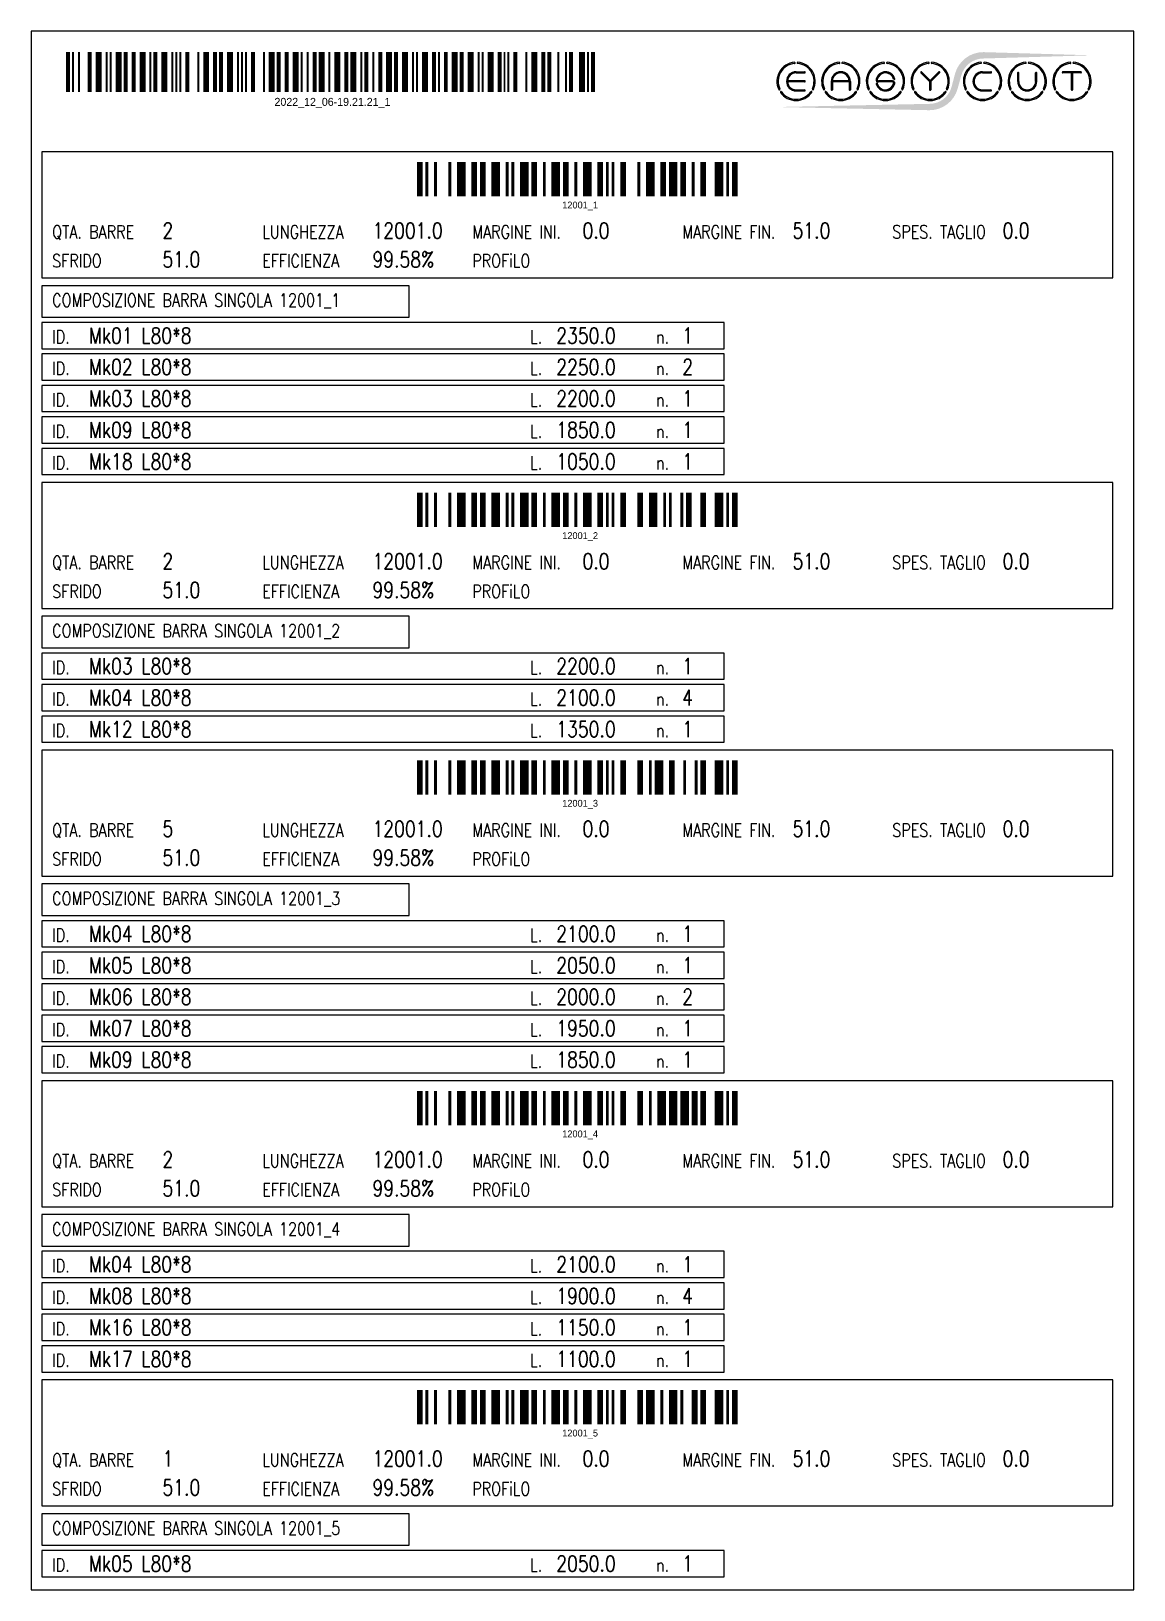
# Model space of a CAD drawing. Header units: millimetres. Extents: x -56 to 421004, y -1 to 91234.
# Drawn here: x 408830 to 421004, y 73720 to 90939 of the extents above; entities that cross this region are included whole.
import ezdxf
from ezdxf.enums import TextEntityAlignment as Align

# ---------------------------------------------------------------- set-up
doc = ezdxf.new("R2010")
doc.units = ezdxf.units.MM
doc.styles.add('EasyCutStyle', font='romans.shx', dxfattribs={"width": 0.8})

# ---------------------------------------------------------------- blocks, each defined once
blk = doc.blocks.new('Logo')
h = blk.add_hatch(color=256)
h.set_gradient(color1=(255, 0, 0), color2=(255, 255, 0), tint=1)
h.paths.add_polyline_path([(20.5, 4.4, -0.339454), (37.1, 17.2), (118.6, 19.6), (37.1, 22, 0.339454), (15.8, 5.7), (13.2, -4.2, -0.339454), (-3.4, -16.9), (-118.2, -19.3), (-3.4, -21.7, 0.339454), (17.8, -5.4)])
for color, points in [(140, [(-115.9, -5.7, -1), (-116.7, -6.1, -0.520567), (-104.9, 14.3, -1), (-104.9, 13.5, 0.520567)]), (140, [(-91.4, -5.7, 1), (-90.6, -6.1, 0.520567), (-102.4, 14.3, 0.916853), (-102.6, 13.5, 0.043377), (-102.5, 13.5, -0.520567)]), (140, [(-82.3, -5.7, -1), (-83.1, -6.1, -0.520567), (-71.3, 14.3, -1), (-71.3, 13.5, 0.520567)]), (140, [(-57.8, -5.7, 1), (-57, -6.1, 0.520567), (-68.8, 14.3, 1), (-68.9, 13.5, -0.520567)]), (140, [(-48.7, -5.7, -1), (-49.5, -6.1, -0.520567), (-37.7, 14.3, -1), (-37.7, 13.5, 0.520567)]), (140, [(-24.2, -5.7, 1), (-23.4, -6.1, 0.520567), (-35.2, 14.3, 1), (-35.3, 13.5, -0.520567)]), (140, [(-15.1, -5.7, -1), (-15.9, -6.1, -0.520567), (-4.1, 14.3, -1), (-4.1, 13.5, 0.520567)]), (140, [(9.4, -5.7, 1), (10.2, -6.1, 0.520567), (-1.6, 14.3, 1), (-1.7, 13.5, -0.520567)]), (140, [(24.2, -5.7, -1), (23.4, -6.1, -0.520567), (35.2, 14.3, -1), (35.3, 13.5, 0.520567)]), (140, [(48.7, -5.7, 1), (49.5, -6.1, 0.520567), (37.7, 14.3, 1), (37.7, 13.5, -0.520567)]), (140, [(57.8, -5.7, -1), (57, -6.1, -0.520567), (68.8, 14.3, -1), (68.9, 13.5, 0.520567)]), (140, [(82.3, -5.7, 1), (83.1, -6.1, 0.520567), (71.3, 14.3, 1), (71.3, 13.5, -0.520567)]), (140, [(91.4, -5.7, -1), (90.6, -6.1, -0.520567), (102.4, 14.3, -1), (102.5, 13.5, 0.520567)]), (140, [(115.9, -5.7, 1), (116.7, -6.1, 0.520567), (104.9, 14.3, 1), (104.9, 13.5, -0.520567)]), (256, [(-97.3, 0.4), (-110, 0.4, -0.394366), (-103.7, 6.3), (-97.3, 6.3, 1), (-97.3, 7.2), (-103.7, 7.2, 1), (-103.7, -7.2), (-97.3, -7.2, 1), (-97.3, -6.3), (-103.7, -6.3, -0.394366), (-110, -0.4), (-97.3, -0.4, 1)]), (256, [(-31.2, -0.4, -0.486114), (-30.3, -1.5, -0.776377), (-42.6, -1.6, 1), (-43.4, -1.9, 0.776377), (-29.5, -1.7, 0.486114), (-31.2, 0.4), (-41.8, 0.4, -0.486114), (-42.6, 1.5, -0.776377), (-30.4, 1.6, 1), (-29.5, 1.9, 0.776377), (-43.5, 1.7, 0.486114), (-41.8, -0.4)]), (256, [(-9.3, 7.1, 1), (-10, 6.5), (-3.3, -0.2), (-3.3, -6.3, 1), (-2.4, -6.3), (-2.4, -0.2), (4.2, 6.5, 1), (3.6, 7.1), (-2.9, 0.6)]), (256, [(36.5, -7.2), (42.8, -7.2, 1), (42.8, -6.3), (36.5, -6.3, -1), (36.5, 6.3), (42.8, 6.3, 1), (42.8, 7.2), (36.5, 7.2, 1)]), (256, [(63.7, 0), (63.7, 6.3, 1), (62.9, 6.3), (62.9, 0, 1), (77.3, 0), (77.3, 6.3, 1), (76.4, 6.3), (76.4, 0, -1)]), (256, [(96.9, 7.2, 1), (96.9, 6.3), (103.2, 6.3), (103.2, -6.3, 1), (104.1, -6.3), (104.1, 6.3), (110.4, 6.3, 1), (110.4, 7.2)]), (140, [(-91.9, -8.3, 1), (-92.6, -7.8, -0.520567), (-114.8, -7.8, 1), (-115.5, -8.3, 0.520567)]), (140, [(-58.3, -8.3, 1), (-59, -7.8, -0.520567), (-81.2, -7.8, 1), (-81.9, -8.3, 0.520567)]), (140, [(-24.7, -8.3, 1), (-25.4, -7.8, -0.520567), (-47.6, -7.8, 1), (-48.3, -8.3, 0.520567)]), (140, [(8.9, -8.3, 1), (8.2, -7.8, -0.520567), (-14, -7.8, 1), (-14.7, -8.3, 0.520567)]), (140, [(48.3, -8.3, 1), (47.6, -7.8, -0.520567), (25.4, -7.8, 1), (24.7, -8.3, 0.520567)]), (140, [(81.9, -8.3, 1), (81.2, -7.8, -0.520567), (59, -7.8, 1), (58.3, -8.3, 0.520567)]), (140, [(115.5, -8.3, 1), (114.8, -7.8, -0.520567), (92.6, -7.8, 1), (91.9, -8.3, 0.520567)])]:
    blk.add_hatch(color=color).paths.add_polyline_path(points)
h = blk.add_hatch(color=256)
h.paths.add_polyline_path([(-63.7, -0.4), (-63.7, -6.3, 1), (-62.9, -6.3), (-62.9, 0, 1), (-77.3, 0), (-77.3, -6.3, 1), (-76.4, -6.3), (-76.4, -0.4)])
h.paths.add_polyline_path([(-76.4, 0.4, -0.933992), (-63.8, 0.4)], flags=16)
for p, q in [((-97.3, 0.4), (-110, 0.4)), ((-103.7, 7.2), (-97.3, 7.2)), ((-103.7, 6.3), (-97.3, 6.3)), ((-77.3, 0), (-77.3, -6.3)), ((-63.8, 0.4), (-76.4, 0.4)), ((-62.9, 0), (-62.9, -6.3)), ((-31.2, 0.4), (-41.8, 0.4)), ((-3.3, -0.2), (-10, 6.5)), ((-2.9, 0.6), (-9.3, 7.1)), ((-2.9, 0.6), (3.6, 7.1)), ((-2.4, -0.2), (4.2, 6.5)), ((36.5, 7.2), (42.8, 7.2)), ((36.5, 6.3), (42.8, 6.3)), ((62.9, 0), (62.9, 6.3)), ((63.7, 0), (63.7, 6.3)), ((76.4, 0), (76.4, 6.3)), ((77.3, 0), (77.3, 6.3)), ((110.4, 7.2), (96.9, 7.2)), ((103.2, 6.3), (96.9, 6.3)), ((103.2, 6.3), (103.2, -6.3)), ((104.1, 6.3), (104.1, -6.3)), ((110.4, 6.3), (104.1, 6.3)), ((-97.3, -0.4), (-110, -0.4)), ((-103.7, -6.3), (-97.3, -6.3)), ((-103.7, -7.2), (-97.3, -7.2)), ((-76.4, -0.4), (-76.4, -6.3)), ((-63.7, -0.4), (-76.4, -0.4)), ((-63.7, -0.4), (-63.7, -6.3)), ((-31.2, -0.4), (-41.8, -0.4)), ((-3.3, -0.2), (-3.3, -6.3)), ((-2.4, -0.2), (-2.4, -6.3)), ((36.5, -6.3), (42.8, -6.3)), ((36.5, -7.2), (42.8, -7.2))]:
    blk.add_line(p, q)
at = {"color": 140}
for centre, radius, start, end in [((-103.7, 0), 14.4, 95, 205), ((-103.7, 0), 13.5, 95, 205), ((-104.9, 13.9), 0.432, 275, 95), ((-102.5, 13.9), 0.432, 85, 265), ((-103.7, 0), 13.5, 335, 85), ((-103.7, 0), 14.4, 335, 85), ((-70.1, 0), 14.4, 95, 205), ((-70.1, 0), 13.5, 95, 205), ((-71.3, 13.9), 0.432, 275, 95), ((-68.9, 13.9), 0.432, 85, 265), ((-70.1, 0), 13.5, 335, 85), ((-70.1, 0), 14.4, 335, 85), ((-36.5, 0), 14.4, 95, 205), ((-36.5, 0), 13.5, 95, 205), ((-37.7, 13.9), 0.432, 275, 95), ((-35.3, 13.9), 0.432, 85, 265), ((-36.5, 0), 13.5, 335, 85), ((-36.5, 0), 14.4, 335, 85), ((-2.9, 0), 14.4, 95, 205), ((-2.9, 0), 13.5, 95, 205), ((-4.1, 13.9), 0.432, 275, 95), ((-1.7, 13.9), 0.432, 85, 265), ((-2.9, 0), 13.5, 335, 85), ((-2.9, 0), 14.4, 335, 85), ((36.5, 0), 14.4, 95, 205), ((36.5, 0), 13.5, 95, 205), ((35.3, 13.9), 0.432, 275, 95), ((37.7, 13.9), 0.432, 85, 265), ((36.5, 0), 14.4, 335, 85), ((36.5, 0), 13.5, 335, 85), ((70.1, 0), 14.4, 95, 205), ((70.1, 0), 13.5, 95, 205), ((68.9, 13.9), 0.432, 275, 95), ((71.3, 13.9), 0.432, 85, 265), ((70.1, 0), 14.4, 335, 85), ((70.1, 0), 13.5, 335, 85), ((103.7, 0), 14.4, 95, 205), ((103.7, 0), 13.5, 95, 205), ((102.5, 13.9), 0.432, 275, 95), ((104.9, 13.9), 0.432, 85, 265), ((103.7, 0), 14.4, 335, 85), ((103.7, 0), 13.5, 335, 85), ((-116.3, -5.9), 0.432, 205, 25), ((-115.1, -8), 0.432, 35, 215), ((-103.7, 0), 14.4, 215, 325), ((-103.7, 0), 13.5, 215, 325), ((-92.2, -8), 0.432, 325, 145), ((-91, -5.9), 0.432, 155, 335), ((-82.7, -5.9), 0.432, 205, 25), ((-81.5, -8), 0.432, 35, 215), ((-70.1, 0), 14.4, 215, 325), ((-70.1, 0), 13.5, 215, 325), ((-58.6, -8), 0.432, 325, 145), ((-57.4, -5.9), 0.432, 155, 335), ((-49.1, -5.9), 0.432, 205, 25), ((-47.9, -8), 0.432, 35, 215), ((-36.5, 0), 14.4, 215, 325), ((-36.5, 0), 13.5, 215, 325), ((-25, -8), 0.432, 325, 145), ((-23.8, -5.9), 0.432, 155, 335), ((-15.5, -5.9), 0.432, 205, 25), ((-14.3, -8), 0.432, 35, 215), ((-2.9, 0), 14.4, 215, 325), ((-2.9, 0), 13.5, 215, 325), ((8.6, -8), 0.432, 325, 145), ((9.8, -5.9), 0.432, 155, 335), ((23.8, -5.9), 0.432, 205, 25), ((25, -8), 0.432, 35, 215), ((36.5, 0), 14.4, 215, 325), ((36.5, 0), 13.5, 215, 325), ((47.9, -8), 0.432, 325, 145), ((49.1, -5.9), 0.432, 155, 335), ((57.4, -5.9), 0.432, 205, 25), ((58.6, -8), 0.432, 35, 215), ((70.1, 0), 14.4, 215, 325), ((70.1, 0), 13.5, 215, 325), ((81.5, -8), 0.432, 325, 145), ((82.7, -5.9), 0.432, 155, 335), ((91, -5.9), 0.432, 205, 25), ((92.2, -8), 0.432, 35, 215), ((103.7, 0), 14.4, 215, 325), ((103.7, 0), 13.5, 215, 325), ((115.1, -8), 0.432, 325, 145), ((116.3, -5.9), 0.432, 155, 335)]:
    blk.add_arc(centre, radius, start, end, dxfattribs=at)
for centre, radius, start, end in [((-103.7, 0), 7.2, 90, 270), ((-103.7, 0), 6.34, 90, 176.0904), ((-97.3, 6.8), 0.432, 270, 90), ((-97.3, 0), 0.432, 270, 90), ((-70.1, 0), 7.2, 0, 180), ((-70.1, 0), 6.34, 3.9096, 176.0904), ((-36.5, 0), 7.2, 15, 166.2998), ((-41.8, 1.3), 1.73, 166.2998, 270), ((-41.8, 1.3), 0.864, 166.2998, 270), ((-36.5, 0), 6.34, 15, 166.2998), ((-31.2, -1.3), 1.73, 346.2998, 90), ((-29.9, 1.8), 0.432, 195, 15), ((-9.6, 6.8), 0.432, 45, 225), ((3.9, 6.8), 0.432, 315, 135), ((36.5, 0), 7.2, 90, 270), ((36.5, 0), 6.34, 90, 270), ((42.8, 6.8), 0.432, 270, 90), ((63.3, 6.3), 0.432, 0, 180), ((70.1, 0), 7.2, 180, 0), ((70.1, 0), 6.34, 180, 0), ((76.8, 6.3), 0.432, 0, 180), ((96.9, 6.8), 0.432, 90, 270), ((110.4, 6.8), 0.432, 270, 90), ((-103.7, 0), 6.34, 183.9096, 270), ((-97.3, -6.8), 0.432, 270, 90), ((-76.8, -6.3), 0.432, 180, 0), ((-63.3, -6.3), 0.432, 180, 0), ((-43, -1.8), 0.432, 15, 195), ((-36.5, 0), 7.2, 195, 346.2998), ((-36.5, 0), 6.34, 195, 346.2998), ((-31.2, -1.3), 0.864, 346.2998, 90), ((-2.9, -6.3), 0.432, 180, 0), ((42.8, -6.8), 0.432, 270, 90), ((103.7, -6.3), 0.432, 180, 0)]:
    blk.add_arc(centre, radius, start, end)
blk = doc.blocks.new('BARCODE128_2022_12_06-19.21.21_1')
at = {"linetype": 'Continuous'}
for points, const_width in [([(1, 0), (1, 20)], 2), ([(3.5, 0), (3.5, 20)], 1), ([(6.5, 0), (6.5, 20)], 1), ([(12, 0), (12, 20)], 2), ([(16.5, 0), (16.5, 20)], 3), ([(20.5, 0), (20.5, 20)], 1), ([(22.5, 0), (22.5, 20)], 1), ([(26.5, 0), (26.5, 20)], 3), ([(30, 0), (30, 20)], 2), ([(34, 0), (34, 20)], 2), ([(38.5, 0), (38.5, 20)], 3), ([(42.5, 0), (42.5, 20)], 1), ([(45, 0), (45, 20)], 2), ([(49.5, 0), (49.5, 20)], 3), ([(53.5, 0), (53.5, 20)], 1), ([(55.5, 0), (55.5, 20)], 1), ([(57.5, 0), (57.5, 20)], 1), ([(61, 0), (61, 20)], 2), ([(66.5, 0), (66.5, 20)], 1), ([(70.5, 0), (70.5, 20)], 3), ([(75, 0), (75, 20)], 2), ([(78, 0), (78, 20)], 2), ([(82.5, 0), (82.5, 20)], 3), ([(86.5, 0), (86.5, 20)], 1), ([(88.5, 0), (88.5, 20)], 1), ([(90.5, 0), (90.5, 20)], 1), ([(94, 0), (94, 20)], 2), ([(99.5, 0), (99.5, 20)], 1), ([(103.5, 0), (103.5, 20)], 3), ([(107, 0), (107, 20)], 2), ([(111, 0), (111, 20)], 2), ([(115.5, 0), (115.5, 20)], 3), ([(118.5, 0), (118.5, 20)], 1), ([(121.5, 0), (121.5, 20)], 1), ([(125, 0), (125, 20)], 2), ([(128.5, 0), (128.5, 20)], 3), ([(132.5, 0), (132.5, 20)], 1), ([(136.5, 0), (136.5, 20)], 3), ([(141, 0), (141, 20)], 2), ([(144.5, 0), (144.5, 20)], 3), ([(148.5, 0), (148.5, 20)], 1), ([(151, 0), (151, 20)], 2), ([(154.5, 0), (154.5, 20)], 1), ([(158, 0), (158, 20)], 2), ([(162.5, 0), (162.5, 20)], 3), ([(166, 0), (166, 20)], 2), ([(170.5, 0), (170.5, 20)], 3), ([(174.5, 0), (174.5, 20)], 1), ([(176.5, 0), (176.5, 20)], 1), ([(180.5, 0), (180.5, 20)], 3), ([(185, 0), (185, 20)], 2), ([(187.5, 0), (187.5, 20)], 1), ([(191, 0), (191, 20)], 2), ([(195.5, 0), (195.5, 20)], 3), ([(199, 0), (199, 20)], 2), ([(203.5, 0), (203.5, 20)], 3), ([(207.5, 0), (207.5, 20)], 1), ([(209.5, 0), (209.5, 20)], 1), ([(213.5, 0), (213.5, 20)], 3), ([(218, 0), (218, 20)], 2), ([(220.5, 0), (220.5, 20)], 1), ([(222.5, 0), (222.5, 20)], 1), ([(226, 0), (226, 20)], 2), ([(231.5, 0), (231.5, 20)], 1), ([(235.5, 0), (235.5, 20)], 3), ([(240, 0), (240, 20)], 2), ([(243, 0), (243, 20)], 2), ([(247.5, 0), (247.5, 20)], 1), ([(251.5, 0), (251.5, 20)], 1), ([(254, 0), (254, 20)], 2), ([(259.5, 0), (259.5, 20)], 3), ([(262.5, 0), (262.5, 20)], 1), ([(265, 0), (265, 20)], 2)]:
    blk.add_lwpolyline(points, dxfattribs=dict(at, const_width=const_width))
blk.add_text('2022_12_06-19.21.21_1', height=4).set_placement((134, -7), align=Align.CENTER)
blk = doc.blocks.new('BARCODE128_12001_1')
at = {"linetype": 'Continuous'}
for points, const_width in [([(1, 0), (1, 12)], 2), ([(3.5, 0), (3.5, 12)], 1), ([(6.5, 0), (6.5, 12)], 1), ([(11.5, 0), (11.5, 12)], 1), ([(15.5, 0), (15.5, 12)], 3), ([(20, 0), (20, 12)], 2), ([(23, 0), (23, 12)], 2), ([(27.5, 0), (27.5, 12)], 3), ([(31.5, 0), (31.5, 12)], 1), ([(33.5, 0), (33.5, 12)], 1), ([(37.5, 0), (37.5, 12)], 3), ([(41, 0), (41, 12)], 2), ([(44.5, 0), (44.5, 12)], 1), ([(48.5, 0), (48.5, 12)], 3), ([(52, 0), (52, 12)], 2), ([(55.5, 0), (55.5, 12)], 1), ([(59.5, 0), (59.5, 12)], 3), ([(64, 0), (64, 12)], 2), ([(66.5, 0), (66.5, 12)], 1), ([(68.5, 0), (68.5, 12)], 1), ([(72, 0), (72, 12)], 2), ([(77.5, 0), (77.5, 12)], 1), ([(81.5, 0), (81.5, 12)], 3), ([(86, 0), (86, 12)], 2), ([(89.5, 0), (89.5, 12)], 3), ([(93, 0), (93, 12)], 2), ([(96.5, 0), (96.5, 12)], 1), ([(100, 0), (100, 12)], 2), ([(105.5, 0), (105.5, 12)], 3), ([(108.5, 0), (108.5, 12)], 1), ([(111, 0), (111, 12)], 2)]:
    blk.add_lwpolyline(points, dxfattribs=dict(at, const_width=const_width))
blk.add_text('12001_1', height=2.4).set_placement((57, -4.2), align=Align.CENTER)
blk = doc.blocks.new('BARCODE128_12001_2')
at = {"linetype": 'Continuous'}
for points, const_width in [([(1, 0), (1, 12)], 2), ([(3.5, 0), (3.5, 12)], 1), ([(6.5, 0), (6.5, 12)], 1), ([(11.5, 0), (11.5, 12)], 1), ([(15.5, 0), (15.5, 12)], 3), ([(20, 0), (20, 12)], 2), ([(23, 0), (23, 12)], 2), ([(27.5, 0), (27.5, 12)], 3), ([(31.5, 0), (31.5, 12)], 1), ([(33.5, 0), (33.5, 12)], 1), ([(37.5, 0), (37.5, 12)], 3), ([(41, 0), (41, 12)], 2), ([(44.5, 0), (44.5, 12)], 1), ([(48.5, 0), (48.5, 12)], 3), ([(52, 0), (52, 12)], 2), ([(55.5, 0), (55.5, 12)], 1), ([(59.5, 0), (59.5, 12)], 3), ([(64, 0), (64, 12)], 2), ([(66.5, 0), (66.5, 12)], 1), ([(68.5, 0), (68.5, 12)], 1), ([(72, 0), (72, 12)], 2), ([(78, 0), (78, 12)], 2), ([(82.5, 0), (82.5, 12)], 3), ([(86.5, 0), (86.5, 12)], 1), ([(88.5, 0), (88.5, 12)], 1), ([(92.5, 0), (92.5, 12)], 1), ([(95, 0), (95, 12)], 2), ([(100, 0), (100, 12)], 2), ([(105.5, 0), (105.5, 12)], 3), ([(108.5, 0), (108.5, 12)], 1), ([(111, 0), (111, 12)], 2)]:
    blk.add_lwpolyline(points, dxfattribs=dict(at, const_width=const_width))
blk.add_text('12001_2', height=2.4).set_placement((57, -4.2), align=Align.CENTER)
blk = doc.blocks.new('BARCODE128_12001_3')
at = {"linetype": 'Continuous'}
for points, const_width in [([(1, 0), (1, 12)], 2), ([(3.5, 0), (3.5, 12)], 1), ([(6.5, 0), (6.5, 12)], 1), ([(11.5, 0), (11.5, 12)], 1), ([(15.5, 0), (15.5, 12)], 3), ([(20, 0), (20, 12)], 2), ([(23, 0), (23, 12)], 2), ([(27.5, 0), (27.5, 12)], 3), ([(31.5, 0), (31.5, 12)], 1), ([(33.5, 0), (33.5, 12)], 1), ([(37.5, 0), (37.5, 12)], 3), ([(41, 0), (41, 12)], 2), ([(44.5, 0), (44.5, 12)], 1), ([(48.5, 0), (48.5, 12)], 3), ([(52, 0), (52, 12)], 2), ([(55.5, 0), (55.5, 12)], 1), ([(59.5, 0), (59.5, 12)], 3), ([(64, 0), (64, 12)], 2), ([(66.5, 0), (66.5, 12)], 1), ([(68.5, 0), (68.5, 12)], 1), ([(72, 0), (72, 12)], 2), ([(78, 0), (78, 12)], 2), ([(81.5, 0), (81.5, 12)], 1), ([(84.5, 0), (84.5, 12)], 3), ([(89, 0), (89, 12)], 2), ([(93.5, 0), (93.5, 12)], 1), ([(97.5, 0), (97.5, 12)], 1), ([(100, 0), (100, 12)], 2), ([(105.5, 0), (105.5, 12)], 3), ([(108.5, 0), (108.5, 12)], 1), ([(111, 0), (111, 12)], 2)]:
    blk.add_lwpolyline(points, dxfattribs=dict(at, const_width=const_width))
blk.add_text('12001_3', height=2.4).set_placement((57, -4.2), align=Align.CENTER)
blk = doc.blocks.new('BARCODE128_12001_4')
at = {"linetype": 'Continuous'}
for points, const_width in [([(1, 0), (1, 12)], 2), ([(3.5, 0), (3.5, 12)], 1), ([(6.5, 0), (6.5, 12)], 1), ([(11.5, 0), (11.5, 12)], 1), ([(15.5, 0), (15.5, 12)], 3), ([(20, 0), (20, 12)], 2), ([(23, 0), (23, 12)], 2), ([(27.5, 0), (27.5, 12)], 3), ([(31.5, 0), (31.5, 12)], 1), ([(33.5, 0), (33.5, 12)], 1), ([(37.5, 0), (37.5, 12)], 3), ([(41, 0), (41, 12)], 2), ([(44.5, 0), (44.5, 12)], 1), ([(48.5, 0), (48.5, 12)], 3), ([(52, 0), (52, 12)], 2), ([(55.5, 0), (55.5, 12)], 1), ([(59.5, 0), (59.5, 12)], 3), ([(64, 0), (64, 12)], 2), ([(66.5, 0), (66.5, 12)], 1), ([(68.5, 0), (68.5, 12)], 1), ([(72, 0), (72, 12)], 2), ([(78, 0), (78, 12)], 2), ([(81.5, 0), (81.5, 12)], 1), ([(85.5, 0), (85.5, 12)], 3), ([(89.5, 0), (89.5, 12)], 3), ([(93.5, 0), (93.5, 12)], 3), ([(97, 0), (97, 12)], 2), ([(100, 0), (100, 12)], 2), ([(105.5, 0), (105.5, 12)], 3), ([(108.5, 0), (108.5, 12)], 1), ([(111, 0), (111, 12)], 2)]:
    blk.add_lwpolyline(points, dxfattribs=dict(at, const_width=const_width))
blk.add_text('12001_4', height=2.4).set_placement((57, -4.2), align=Align.CENTER)
blk = doc.blocks.new('BARCODE128_12001_5')
at = {"linetype": 'Continuous'}
for points, const_width in [([(1, 0), (1, 12)], 2), ([(3.5, 0), (3.5, 12)], 1), ([(6.5, 0), (6.5, 12)], 1), ([(11.5, 0), (11.5, 12)], 1), ([(15.5, 0), (15.5, 12)], 3), ([(20, 0), (20, 12)], 2), ([(23, 0), (23, 12)], 2), ([(27.5, 0), (27.5, 12)], 3), ([(31.5, 0), (31.5, 12)], 1), ([(33.5, 0), (33.5, 12)], 1), ([(37.5, 0), (37.5, 12)], 3), ([(41, 0), (41, 12)], 2), ([(44.5, 0), (44.5, 12)], 1), ([(48.5, 0), (48.5, 12)], 3), ([(52, 0), (52, 12)], 2), ([(55.5, 0), (55.5, 12)], 1), ([(59.5, 0), (59.5, 12)], 3), ([(64, 0), (64, 12)], 2), ([(66.5, 0), (66.5, 12)], 1), ([(68.5, 0), (68.5, 12)], 1), ([(72, 0), (72, 12)], 2), ([(78, 0), (78, 12)], 2), ([(81.5, 0), (81.5, 12)], 3), ([(85.5, 0), (85.5, 12)], 1), ([(89.5, 0), (89.5, 12)], 3), ([(92.5, 0), (92.5, 12)], 1), ([(97, 0), (97, 12)], 2), ([(100, 0), (100, 12)], 2), ([(105.5, 0), (105.5, 12)], 3), ([(108.5, 0), (108.5, 12)], 1), ([(111, 0), (111, 12)], 2)]:
    blk.add_lwpolyline(points, dxfattribs=dict(at, const_width=const_width))
blk.add_text('12001_5', height=2.4).set_placement((57, -4.2), align=Align.CENTER)

msp = doc.modelspace()

# ---------------------------------------------------------------- linework, layer by layer
at = {"color": 5}
for points in [[(408829.58, 73720.28), (421004.5, 73720.28), (421004.5, 90939.09), (408829.58, 90939.09)], [(408945.53, 88214.23), (420772.59, 88214.23), (420772.59, 89605.65), (408945.53, 89605.65)], [(408945.53, 87779.41), (413003.84, 87779.41), (413003.84, 88127.26), (408945.53, 88127.26)], [(408945.53, 87431.55), (416482.38, 87431.55), (416482.38, 87721.43), (408945.53, 87721.43)], [(408945.53, 87083.7), (416482.38, 87083.7), (416482.38, 87373.58), (408945.53, 87373.58)], [(408945.53, 86735.84), (416482.38, 86735.84), (416482.38, 87025.72), (408945.53, 87025.72)], [(408945.53, 86387.99), (416482.38, 86387.99), (416482.38, 86677.87), (408945.53, 86677.87)], [(408945.53, 86040.14), (416482.38, 86040.14), (416482.38, 86330.01), (408945.53, 86330.01)], [(408945.53, 84561.75), (420772.59, 84561.75), (420772.59, 85953.17), (408945.53, 85953.17)], [(408945.53, 84126.93), (413003.84, 84126.93), (413003.84, 84474.79), (408945.53, 84474.79)], [(408945.53, 83779.08), (416482.38, 83779.08), (416482.38, 84068.96), (408945.53, 84068.96)], [(408945.53, 83431.22), (416482.38, 83431.22), (416482.38, 83721.1), (408945.53, 83721.1)], [(408945.53, 83083.37), (416482.38, 83083.37), (416482.38, 83373.25), (408945.53, 83373.25)], [(408945.53, 81604.99), (420772.59, 81604.99), (420772.59, 82996.41), (408945.53, 82996.41)], [(408945.53, 81170.17), (413003.84, 81170.17), (413003.84, 81518.02), (408945.53, 81518.02)], [(408945.53, 80822.31), (416482.38, 80822.31), (416482.38, 81112.19), (408945.53, 81112.19)], [(408945.53, 80474.46), (416482.38, 80474.46), (416482.38, 80764.34), (408945.53, 80764.34)], [(408945.53, 80126.6), (416482.38, 80126.6), (416482.38, 80416.48), (408945.53, 80416.48)], [(408945.53, 79778.75), (416482.38, 79778.75), (416482.38, 80068.63), (408945.53, 80068.63)], [(408945.53, 79430.89), (416482.38, 79430.89), (416482.38, 79720.77), (408945.53, 79720.77)], [(408945.53, 77952.51), (420772.59, 77952.51), (420772.59, 79343.93), (408945.53, 79343.93)], [(408945.53, 77517.69), (413003.84, 77517.69), (413003.84, 77865.55), (408945.53, 77865.55)], [(408945.53, 77169.84), (416482.38, 77169.84), (416482.38, 77459.72), (408945.53, 77459.72)], [(408945.53, 76821.98), (416482.38, 76821.98), (416482.38, 77111.86), (408945.53, 77111.86)], [(408945.53, 76474.13), (416482.38, 76474.13), (416482.38, 76764.01), (408945.53, 76764.01)], [(408945.53, 76126.27), (416482.38, 76126.27), (416482.38, 76416.15), (408945.53, 76416.15)], [(408945.53, 74647.89), (420772.59, 74647.89), (420772.59, 76039.31), (408945.53, 76039.31)], [(408945.53, 74213.07), (413003.84, 74213.07), (413003.84, 74560.93), (408945.53, 74560.93)], [(408945.53, 73865.22), (416482.38, 73865.22), (416482.38, 74155.1), (408945.53, 74155.1)]]:
    msp.add_lwpolyline(points, close=True, dxfattribs=at)

# ---------------------------------------------------------------- block references
for name, p, xscale, yscale, zscale in [('BARCODE128_2022_12_06-19.21.21_1', (409213.45, 90267.98), 21.96053030301118, 21.96053030302573, 21.9605303030303), ('Logo', (418798.37, 90384.51), 14.68608530319761, 14.68608530321217, 14.68608530321705), ('BARCODE128_12001_1', (413088.16, 89113.38), 31.62316363636637, 31.62316363636637, 31.62316363636364), ('BARCODE128_12001_2', (413088.16, 85460.9), 31.62316363636637, 31.62316363636637, 31.62316363636364), ('BARCODE128_12001_3', (413088.16, 82504.14), 31.62316363636637, 31.62316363636637, 31.62316363636364), ('BARCODE128_12001_4', (413088.16, 78851.66), 31.62316363636637, 31.62316363636637, 31.62316363636364), ('BARCODE128_12001_5', (413088.16, 75547.04), 31.62316363636637, 31.62316363636637, 31.62316363636364)]:
    msp.add_blockref(name, p, dxfattribs=dict(xscale=xscale, yscale=yscale, zscale=zscale))

# ---------------------------------------------------------------- texts
at = {"color": 1, "style": 'EasyCutStyle', "width": 0.8}
for s, height, p in [('QTA. BARRE', 144.94, (409061.48, 88649.05)), ('LUNGHEZZA', 144.94, (411380.51, 88649.05)), ('MARGINE INI.', 144.9395, (413699.54, 88649.05)), ('MARGINE FIN.', 144.9395, (416018.58, 88649.05)), ('SPES. TAGLIO', 144.9395, (418337.61, 88649.05)), ('SFRIDO', 144.94, (409061.48, 88330.18)), ('EFFICIENZA', 144.94, (411380.51, 88330.18)), ('PROFiLO', 144.94, (413699.54, 88330.18)), ('ID.', 144.94, (409061.48, 87489.53)), ('L.', 144.94, (414337.28, 87489.53)), ('n.', 144.94, (415728.7, 87489.53)), ('ID.', 144.94, (409061.48, 87141.68)), ('L.', 144.94, (414337.28, 87141.68)), ('n.', 144.94, (415728.7, 87141.68)), ('ID.', 144.94, (409061.48, 86793.82)), ('L.', 144.94, (414337.28, 86793.82)), ('n.', 144.94, (415728.7, 86793.82)), ('ID.', 144.94, (409061.48, 86445.97)), ('L.', 144.94, (414337.28, 86445.97)), ('n.', 144.94, (415728.7, 86445.97)), ('ID.', 144.94, (409061.48, 86098.11)), ('L.', 144.94, (414337.28, 86098.11)), ('n.', 144.94, (415728.7, 86098.11)), ('QTA. BARRE', 144.94, (409061.48, 84996.57)), ('LUNGHEZZA', 144.94, (411380.51, 84996.57)), ('MARGINE INI.', 144.9395, (413699.54, 84996.57)), ('MARGINE FIN.', 144.9395, (416018.58, 84996.57)), ('SPES. TAGLIO', 144.9395, (418337.61, 84996.57)), ('SFRIDO', 144.94, (409061.48, 84677.7)), ('EFFICIENZA', 144.94, (411380.51, 84677.7)), ('PROFiLO', 144.94, (413699.54, 84677.7)), ('ID.', 144.94, (409061.48, 83837.05)), ('L.', 144.94, (414337.28, 83837.05)), ('n.', 144.94, (415728.7, 83837.05)), ('ID.', 144.94, (409061.48, 83489.2)), ('L.', 144.94, (414337.28, 83489.2)), ('n.', 144.94, (415728.7, 83489.2)), ('ID.', 144.94, (409061.48, 83141.35)), ('L.', 144.94, (414337.28, 83141.35)), ('n.', 144.94, (415728.7, 83141.35)), ('QTA. BARRE', 144.94, (409061.48, 82039.8)), ('LUNGHEZZA', 144.94, (411380.51, 82039.8)), ('MARGINE INI.', 144.9395, (413699.54, 82039.8)), ('MARGINE FIN.', 144.9395, (416018.58, 82039.8)), ('SPES. TAGLIO', 144.9395, (418337.61, 82039.8)), ('SFRIDO', 144.94, (409061.48, 81720.94)), ('EFFICIENZA', 144.94, (411380.51, 81720.94)), ('PROFiLO', 144.94, (413699.54, 81720.94)), ('ID.', 144.94, (409061.48, 80880.29)), ('L.', 144.94, (414337.28, 80880.29)), ('n.', 144.94, (415728.7, 80880.29)), ('ID.', 144.94, (409061.48, 80532.43)), ('L.', 144.94, (414337.28, 80532.43)), ('n.', 144.94, (415728.7, 80532.43)), ('ID.', 144.94, (409061.48, 80184.58)), ('L.', 144.94, (414337.28, 80184.58)), ('n.', 144.94, (415728.7, 80184.58)), ('ID.', 144.94, (409061.48, 79836.72)), ('L.', 144.94, (414337.28, 79836.72)), ('n.', 144.94, (415728.7, 79836.72)), ('ID.', 144.94, (409061.48, 79488.87)), ('L.', 144.94, (414337.28, 79488.87)), ('n.', 144.94, (415728.7, 79488.87)), ('QTA. BARRE', 144.94, (409061.48, 78387.33)), ('LUNGHEZZA', 144.94, (411380.51, 78387.33)), ('MARGINE INI.', 144.9395, (413699.54, 78387.33)), ('MARGINE FIN.', 144.9395, (416018.58, 78387.33)), ('SPES. TAGLIO', 144.9395, (418337.61, 78387.33)), ('SFRIDO', 144.94, (409061.48, 78068.46)), ('EFFICIENZA', 144.94, (411380.51, 78068.46)), ('PROFiLO', 144.94, (413699.54, 78068.46)), ('ID.', 144.94, (409061.48, 77227.81)), ('L.', 144.94, (414337.28, 77227.81)), ('n.', 144.94, (415728.7, 77227.81)), ('ID.', 144.94, (409061.48, 76879.96)), ('L.', 144.94, (414337.28, 76879.96)), ('n.', 144.94, (415728.7, 76879.96)), ('ID.', 144.94, (409061.48, 76532.1)), ('L.', 144.94, (414337.28, 76532.1)), ('n.', 144.94, (415728.7, 76532.1)), ('ID.', 144.94, (409061.48, 76184.25)), ('L.', 144.94, (414337.28, 76184.25)), ('n.', 144.94, (415728.7, 76184.25)), ('QTA. BARRE', 144.94, (409061.48, 75082.71)), ('LUNGHEZZA', 144.94, (411380.51, 75082.71)), ('MARGINE INI.', 144.9395, (413699.54, 75082.71)), ('MARGINE FIN.', 144.9395, (416018.58, 75082.71)), ('SPES. TAGLIO', 144.9395, (418337.61, 75082.71)), ('SFRIDO', 144.94, (409061.48, 74763.84)), ('EFFICIENZA', 144.94, (411380.51, 74763.84)), ('PROFiLO', 144.94, (413699.54, 74763.84)), ('ID.', 144.94, (409061.48, 73923.19)), ('L.', 144.94, (414337.28, 73923.19)), ('n.', 144.94, (415728.7, 73923.19))]:
    msp.add_text(s, height=height, dxfattribs=at).set_placement(p)
at = {"color": 3, "style": 'EasyCutStyle', "width": 0.8}
for s, height, p in [('2', 173.93, (410278.97, 88649.05)), ('12001.0', 173.927, (412598, 88649.05)), ('0.0', 173.927, (414917.04, 88649.05)), ('51.0', 173.927, (417236.07, 88649.05)), ('0.0', 173.927, (419555.1, 88649.05)), ('51.0', 173.927, (410278.97, 88330.18)), ('99.58%', 173.927, (412598, 88330.18)), ('Mk01 L80*8', 173.927, (409467.31, 87489.53)), ('2350.0', 173.927, (414627.16, 87489.53)), ('1', 173.93, (416018.58, 87489.53)), ('Mk02 L80*8', 173.927, (409467.31, 87141.68)), ('2250.0', 173.927, (414627.16, 87141.68)), ('2', 173.93, (416018.58, 87141.68)), ('Mk03 L80*8', 173.927, (409467.31, 86793.82)), ('2200.0', 173.927, (414627.16, 86793.82)), ('1', 173.93, (416018.58, 86793.82)), ('Mk09 L80*8', 173.927, (409467.31, 86445.97)), ('1850.0', 173.927, (414627.16, 86445.97)), ('1', 173.93, (416018.58, 86445.97)), ('Mk18 L80*8', 173.927, (409467.31, 86098.11)), ('1050.0', 173.927, (414627.16, 86098.11)), ('1', 173.93, (416018.58, 86098.11)), ('2', 173.93, (410278.97, 84996.57)), ('12001.0', 173.927, (412598, 84996.57)), ('0.0', 173.927, (414917.04, 84996.57)), ('51.0', 173.927, (417236.07, 84996.57)), ('0.0', 173.927, (419555.1, 84996.57)), ('51.0', 173.927, (410278.97, 84677.7)), ('99.58%', 173.927, (412598, 84677.7)), ('Mk03 L80*8', 173.927, (409467.31, 83837.05)), ('2200.0', 173.927, (414627.16, 83837.05)), ('1', 173.93, (416018.58, 83837.05)), ('Mk04 L80*8', 173.927, (409467.31, 83489.2)), ('2100.0', 173.927, (414627.16, 83489.2)), ('4', 173.93, (416018.58, 83489.2)), ('Mk12 L80*8', 173.927, (409467.31, 83141.35)), ('1350.0', 173.927, (414627.16, 83141.35)), ('1', 173.93, (416018.58, 83141.35)), ('5', 173.93, (410278.97, 82039.8)), ('12001.0', 173.927, (412598, 82039.8)), ('0.0', 173.927, (414917.04, 82039.8)), ('51.0', 173.927, (417236.07, 82039.8)), ('0.0', 173.927, (419555.1, 82039.8)), ('51.0', 173.927, (410278.97, 81720.94)), ('99.58%', 173.927, (412598, 81720.94)), ('Mk04 L80*8', 173.927, (409467.31, 80880.29)), ('2100.0', 173.927, (414627.16, 80880.29)), ('1', 173.93, (416018.58, 80880.29)), ('Mk05 L80*8', 173.927, (409467.31, 80532.43)), ('2050.0', 173.927, (414627.16, 80532.43)), ('1', 173.93, (416018.58, 80532.43)), ('Mk06 L80*8', 173.927, (409467.31, 80184.58)), ('2000.0', 173.927, (414627.16, 80184.58)), ('2', 173.93, (416018.58, 80184.58)), ('Mk07 L80*8', 173.927, (409467.31, 79836.72)), ('1950.0', 173.927, (414627.16, 79836.72)), ('1', 173.93, (416018.58, 79836.72)), ('Mk09 L80*8', 173.927, (409467.31, 79488.87)), ('1850.0', 173.927, (414627.16, 79488.87)), ('1', 173.93, (416018.58, 79488.87)), ('2', 173.93, (410278.97, 78387.33)), ('12001.0', 173.927, (412598, 78387.33)), ('0.0', 173.927, (414917.04, 78387.33)), ('51.0', 173.927, (417236.07, 78387.33)), ('0.0', 173.927, (419555.1, 78387.33)), ('51.0', 173.927, (410278.97, 78068.46)), ('99.58%', 173.927, (412598, 78068.46)), ('Mk04 L80*8', 173.927, (409467.31, 77227.81)), ('2100.0', 173.927, (414627.16, 77227.81)), ('1', 173.93, (416018.58, 77227.81)), ('Mk08 L80*8', 173.927, (409467.31, 76879.96)), ('1900.0', 173.927, (414627.16, 76879.96)), ('4', 173.93, (416018.58, 76879.96)), ('Mk16 L80*8', 173.927, (409467.31, 76532.1)), ('1150.0', 173.927, (414627.16, 76532.1)), ('1', 173.93, (416018.58, 76532.1)), ('Mk17 L80*8', 173.927, (409467.31, 76184.25)), ('1100.0', 173.927, (414627.16, 76184.25)), ('1', 173.93, (416018.58, 76184.25)), ('1', 173.93, (410278.97, 75082.71)), ('12001.0', 173.927, (412598, 75082.71)), ('0.0', 173.927, (414917.04, 75082.71)), ('51.0', 173.927, (417236.07, 75082.71)), ('0.0', 173.927, (419555.1, 75082.71)), ('51.0', 173.927, (410278.97, 74763.84)), ('99.58%', 173.927, (412598, 74763.84)), ('Mk05 L80*8', 173.927, (409467.31, 73923.19)), ('2050.0', 173.927, (414627.16, 73923.19)), ('1', 173.93, (416018.58, 73923.19))]:
    msp.add_text(s, height=height, dxfattribs=at).set_placement(p)
at = {"color": 2, "style": 'EasyCutStyle', "width": 0.8}
for s, p in [('COMPOSIZIONE BARRA SINGOLA 12001_1', (409061.48, 87895.36)), ('COMPOSIZIONE BARRA SINGOLA 12001_2', (409061.48, 84242.89)), ('COMPOSIZIONE BARRA SINGOLA 12001_3', (409061.48, 81286.12)), ('COMPOSIZIONE BARRA SINGOLA 12001_4', (409061.48, 77633.64)), ('COMPOSIZIONE BARRA SINGOLA 12001_5', (409061.48, 74329.02))]:
    msp.add_text(s, height=144.9395, dxfattribs=at).set_placement(p)

doc.saveas('drawing.dxf')
